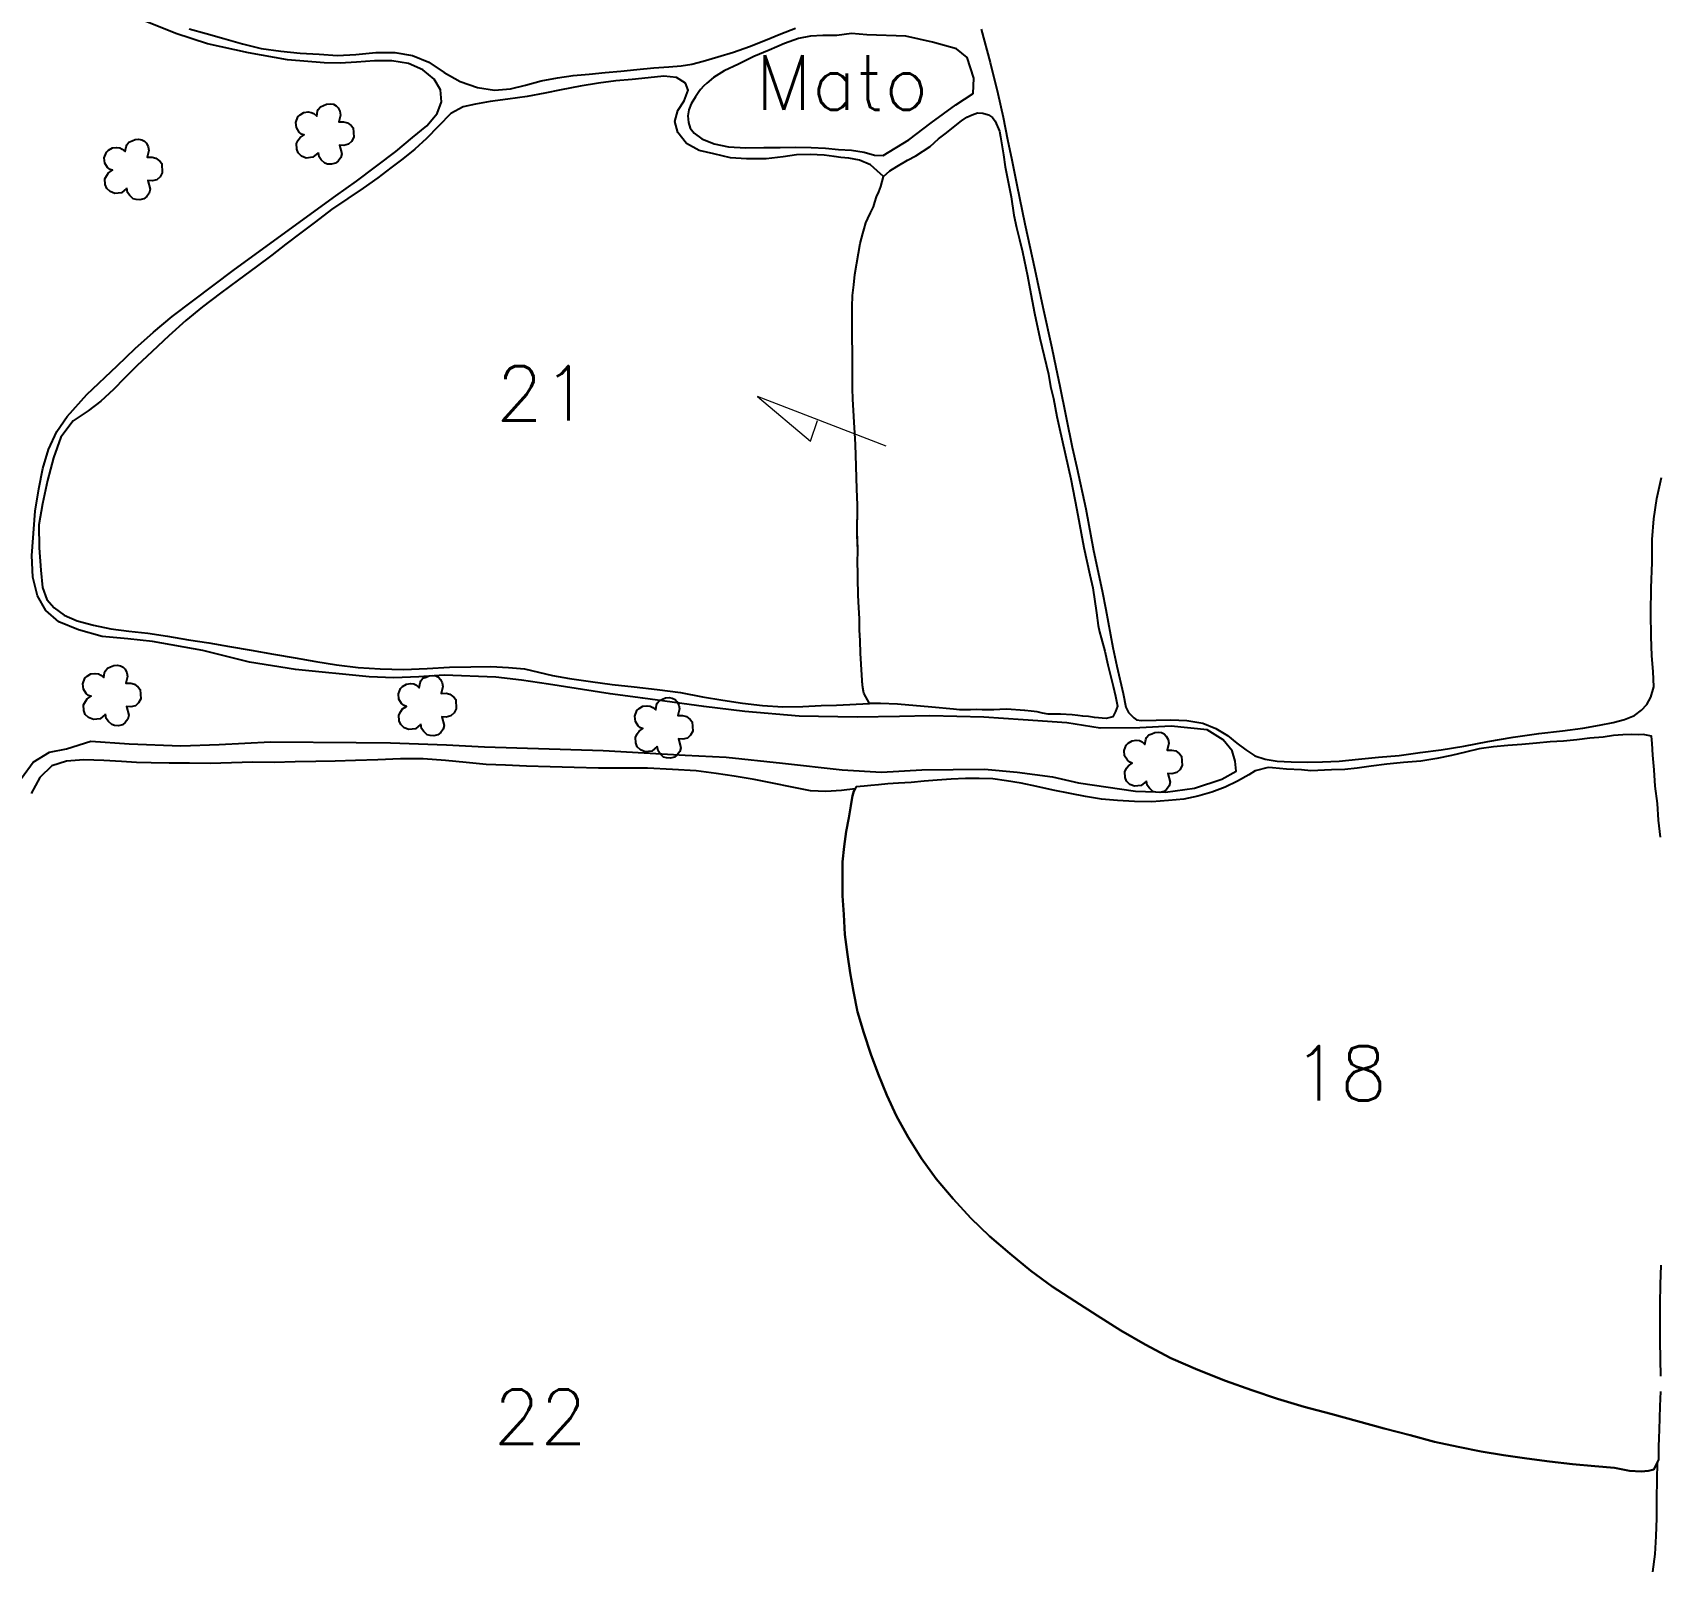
# Model space of a CAD drawing. Header units: inches. Extents: x 722598 to 724698, y 7810443 to 7813413.
# Drawn here: x 723001.5 to 723389.8, y 7811940.4 to 7812305.8 of the extents above; entities that cross this region are included whole.
import ezdxf
from ezdxf.enums import TextEntityAlignment as Align

# ---------------------------------------------------------------- set-up
doc = ezdxf.new("R2010")
doc.units = ezdxf.units.IN
doc.header["$MEASUREMENT"] = 0
doc.linetypes.add('CONTINUO', pattern=[0])
for name, color, linetype in [('0114000624', 1, 'Continuous'), ('0114000624018', 5, 'Continuous'), ('0114000624020', 5, 'Continuous'), ('0114000624021', 5, 'Continuous'), ('0114000624022', 5, 'Continuous'), ('0114000624023', 5, 'Continuous'), ('MATO', 3, 'Continuous'), ('TEXTO', 7, 'Continuous')]:
    doc.layers.add(name, color=color, linetype=linetype)
doc.layers.add('TEXTO_DIVERSOS', color=7, linetype='Continuous', lineweight=5)
doc.styles.add('Simplex', font='simplex.shx')

msp = doc.modelspace()

# ---------------------------------------------------------------- linework, layer by layer
at = {"layer": '0114000624'}
msp.add_lwpolyline([(722998.83, 7812127.92), (723001.64, 7812131.7), (723005.51, 7812134.12), (723009.59, 7812134.92), (723015.39, 7812136.72), (723024.51, 7812136.11), (723036.84, 7812135.64), (723046.01, 7812135.96), (723058.22, 7812136.6), (723078.69, 7812136.44), (723086.85, 7812136.36), (723100.21, 7812135.84), (723109.29, 7812135.37), (723137.58, 7812134.52), (723157.15, 7812133.44), (723166.9, 7812132.93), (723180.33, 7812131.5), (723194.62, 7812129.9), (723203.98, 7812129.32), (723213.58, 7812129.87), (723228.54, 7812130.04), (723236.37, 7812129.31), (723244.73, 7812128.23), (723250.94, 7812126.8), (723264.57, 7812124.79), (723271.69, 7812124.57), (723278.65, 7812125.53), (723285.15, 7812127.71), (723288.57, 7812129.6), (723288.31, 7812131.99), (723287.63, 7812134.46), (723285.49, 7812137.02), (723281.65, 7812139.41), (723273.11, 7812140.35), (723265.6, 7812139.92), (723256.14, 7812139.88), (723248.18, 7812141.12), (723237.78, 7812141.85), (723228.35, 7812142.49), (723215.5, 7812142.79), (723208.24, 7812142.61), (723198.2, 7812142.46), (723184.35, 7812142.7), (723171.38, 7812143.83), (723161.58, 7812145.04), (723147.08, 7812146.97), (723139.27, 7812148.06), (723124.55, 7812150.36), (723118.08, 7812151.26), (723111.96, 7812151.98), (723099.67, 7812152.45), (723093.6, 7812152.09), (723087.61, 7812151.83), (723081.78, 7812152.09), (723064.18, 7812153.81), (723053.2, 7812155.59), (723042.06, 7812158.36), (723030.06, 7812160.51), (723024.22, 7812161.17), (723018.06, 7812161.72), (723012.4, 7812163.3), (723007.74, 7812165.24), (723004.6, 7812167.94), (723002.67, 7812171.39), (723001.5, 7812175.84), (723001.3, 7812181.06), (723002.11, 7812191.6), (723002.95, 7812196.93), (723003.93, 7812201.78), (723005.3, 7812206.3), (723007.24, 7812210.61), (723009.72, 7812214.19), (723014.39, 7812219.42), (723021.65, 7812226.23), (723025.91, 7812230.38), (723030.31, 7812234.3), (723034.78, 7812238.03), (723049.63, 7812249.21), (723073.82, 7812266.85), (723078.75, 7812270.32), (723088.1, 7812277.38), (723092.06, 7812280.71), (723095.52, 7812283.51), (723097.99, 7812286.47), (723098.99, 7812289.26), (723098.8, 7812292.1), (723097.28, 7812294.61), (723094.6, 7812296.84), (723091.12, 7812298.36), (723087.14, 7812298.98), (723083.05, 7812298.99), (723078.78, 7812298.72), (723074.88, 7812298.43), (723071.03, 7812298.52), (723062.28, 7812299.29), (723052.94, 7812300.91), (723043.23, 7812303.07), (723035.64, 7812305.55), (723026.73, 7812309.1)], dxfattribs=at)
at = {"layer": '0114000624018', "color": 5}
for points in [[(723389.81, 7812113.85), (723389.31, 7812117.86), (723389.05, 7812121.91), (723388.53, 7812126.02), (723388.3, 7812129.9), (723388, 7812133.41), (723387.81, 7812136.22), (723387.64, 7812137.93), (723385.63, 7812138.33), (723384.55, 7812138.27), (723382.78, 7812138.33), (723380.85, 7812138.22), (723378.56, 7812138.11), (723376.1, 7812137.72), (723372.97, 7812137.43), (723369.88, 7812137.08), (723366.67, 7812136.78), (723363.52, 7812136.55), (723360.19, 7812136.26), (723356.75, 7812135.96), (723353.35, 7812135.68), (723349.94, 7812135.37), (723346.53, 7812134.9), (723343.27, 7812134.1), (723339.97, 7812133.31), (723336.47, 7812132.62), (723332.63, 7812132), (723328.5, 7812131.62), (723324.49, 7812131.28), (723320.8, 7812130.74), (723317.46, 7812130.3), (723314.47, 7812129.96), (723311.34, 7812129.9), (723306.43, 7812129.68), (723304.19, 7812129.9), (723300.59, 7812130.07), (723297.28, 7812130.35), (723296.21, 7812130.46), (723293.1, 7812129.64), (723291.59, 7812128.68), (723288.87, 7812127.17), (723285.97, 7812125.75), (723282.79, 7812124.56), (723279.44, 7812123.63), (723276.07, 7812122.93), (723272.46, 7812122.55), (723268.47, 7812122.31), (723264.34, 7812122.34), (723260.28, 7812122.56), (723256.45, 7812122.92), (723252.67, 7812123.54), (723248.98, 7812124.23), (723244.91, 7812125.08), (723241, 7812125.93), (723237.32, 7812126.74), (723233.81, 7812127.3), (723230.5, 7812127.73), (723227.28, 7812127.86), (723223.98, 7812127.81), (723220.56, 7812127.71), (723217.28, 7812127.46), (723214.14, 7812127.23), (723211.04, 7812126.92), (723208.04, 7812126.74), (723205.5, 7812126.55), (723203.28, 7812126.32), (723201.42, 7812126.15), (723199.81, 7812126.02), (723197.92, 7812125.82), (723197.39, 7812124.81), (723197.06, 7812123.73), (723196.96, 7812123.34), (723196.64, 7812121.3), (723196.21, 7812118.49), (723195.58, 7812115.19), (723195.06, 7812111.62), (723194.7, 7812107.95), (723194.65, 7812103.95), (723194.68, 7812099.83), (723194.99, 7812095.36), (723195.23, 7812090.66), (723195.9, 7812085.84), (723196.52, 7812081.46), (723197.32, 7812077.02), (723198.29, 7812072.18), (723199.75, 7812067.14), (723201.46, 7812062.1), (723203.18, 7812057.37), (723205.25, 7812052.33), (723207.55, 7812047.33), (723210.34, 7812042.25), (723213.5, 7812037.23), (723217.01, 7812032.38), (723221.11, 7812027.56), (723225.32, 7812023), (723229.74, 7812018.7), (723234.6, 7812014.57), (723239.63, 7812010.41), (723244.71, 7812006.63), (723250.07, 7812003.16), (723255.46, 7811999.73), (723261.04, 7811996.2), (723266.9, 7811992.84), (723272.97, 7811989.61), (723279.46, 7811986.77), (723286, 7811984.14), (723292.3, 7811981.93), (723298.47, 7811979.86), (723304.77, 7811978), (723311.15, 7811976.26), (723317.5, 7811974.55), (723323.88, 7811972.82), (723330.12, 7811971.18), (723335.9, 7811969.65), (723341.53, 7811968.45), (723347.01, 7811967.34), (723352.32, 7811966.4), (723357.88, 7811965.66), (723363.34, 7811964.9), (723368.79, 7811964.31), (723374.16, 7811963.84), (723378.82, 7811963.43), (723382.43, 7811962.71), (723385.19, 7811962.51), (723386.9, 7811962.74), (723388.22, 7811963), (723389.37, 7811965.32), (723389.37, 7811965.31), (723389.37, 7811965.32), (723389.37, 7811966.92), (723389.44, 7811968.49), (723389.45, 7811970.51), (723389.55, 7811972.59), (723389.64, 7811975.29), (723389.75, 7811978.13), (723389.85, 7811981.59)], [(723389.89, 7811985.25), (723389.77, 7811989.37), (723389.75, 7811993.72), (723389.72, 7811997.93), (723389.7, 7812002.54), (723389.78, 7812007.12), (723389.93, 7812011.76)]]:
    msp.add_lwpolyline(points, dxfattribs=at)
at = {"layer": '0114000624020'}
msp.add_lwpolyline([(723038.79, 7812306.66), (723042.85, 7812305.53), (723047.11, 7812304.34), (723051.51, 7812303.05), (723056.02, 7812301.96), (723060.72, 7812301.29), (723065.27, 7812300.86), (723069.81, 7812300.57), (723074.18, 7812300.32), (723078.61, 7812300.55), (723083.35, 7812300.98), (723087.88, 7812301.04), (723092.07, 7812300.27), (723096.01, 7812298.69), (723099.63, 7812296.21), (723103.46, 7812294.05), (723107.64, 7812292.63), (723111.64, 7812292.04), (723115.44, 7812292.36), (723119.04, 7812293.25), (723122.83, 7812294.26), (723126.66, 7812294.95), (723130.42, 7812295.51), (723134.22, 7812295.86), (723138.06, 7812296.22), (723141.77, 7812296.58), (723145.65, 7812296.98), (723149.69, 7812297.32), (723153.24, 7812297.55), (723156.16, 7812297.81), (723158.73, 7812298.23), (723161.47, 7812298.93), (723164.96, 7812299.99), (723168.65, 7812301.12), (723172.5, 7812302.44), (723176.28, 7812303.93), (723179.94, 7812305.42), (723183.44, 7812306.78)], dxfattribs=at)
at = {"layer": '0114000624021'}
for points in [[(723204.44, 7812271.39), (723202.97, 7812272.8), (723201.33, 7812274.2), (723198.71, 7812275.35), (723196.21, 7812275.81), (723194.26, 7812275.99), (723192.71, 7812276.17), (723190.3, 7812276.55), (723186.96, 7812276.69), (723183.71, 7812276.57), (723180.55, 7812276.12), (723176.44, 7812275.61), (723171.78, 7812275.61), (723167.99, 7812275.84), (723163.95, 7812276.84), (723160.45, 7812277.66), (723157.46, 7812279.33), (723155.38, 7812281.89), (723154.66, 7812284.56), (723155.38, 7812287.2), (723156.94, 7812289.44), (723157.88, 7812292.05), (723157.25, 7812293.65), (723155.05, 7812295.04), (723152.03, 7812295.36), (723148.33, 7812294.97), (723144.46, 7812294.6), (723140.64, 7812294.27), (723136.45, 7812293.72), (723132.09, 7812292.94), (723127.53, 7812292.08), (723123.64, 7812291.28), (723119.43, 7812290.51), (723114.87, 7812289.91), (723110.66, 7812289.29), (723107.09, 7812288.71), (723104.21, 7812288.06), (723101.21, 7812286.42), (723098.3, 7812283.47), (723095.47, 7812280.49), (723092.67, 7812277.95), (723089.76, 7812275.67), (723086.92, 7812273.47), (723083.83, 7812271.14), (723080.34, 7812268.61), (723076.68, 7812266.19), (723072.81, 7812263.53), (723068.93, 7812260.62), (723065.43, 7812257.99), (723061.88, 7812255.3), (723058.57, 7812252.64), (723054.79, 7812249.84), (723050.57, 7812246.74), (723046.3, 7812243.59), (723042.04, 7812240.35), (723037.99, 7812237.07), (723033.99, 7812233.41), (723029.99, 7812229.7), (723026.34, 7812226.3), (723023.36, 7812223.34), (723020.8, 7812220.59), (723017.78, 7812217.87), (723014.71, 7812215.57), (723011.19, 7812213.11), (723008.23, 7812209.25), (723006.49, 7812204.33), (723005.04, 7812198.94), (723003.8, 7812193.34), (723002.93, 7812188.33), (723003.07, 7812182.88), (723003.46, 7812177.52), (723003.8, 7812173.42), (723004.85, 7812170.52), (723006.64, 7812168.55), (723008.99, 7812166.82), (723012.14, 7812165.47), (723015.97, 7812164.4), (723020.11, 7812163.54), (723024.42, 7812162.94), (723028.95, 7812162.48), (723033.66, 7812161.77), (723038.64, 7812160.95), (723043.52, 7812160.2), (723048.46, 7812159.3), (723053.59, 7812158.43), (723058.94, 7812157.52), (723064.08, 7812156.59), (723069.01, 7812155.76), (723073.96, 7812154.95), (723079.13, 7812154.32), (723084.4, 7812153.98), (723089.93, 7812153.86), (723095.59, 7812154.07), (723100.94, 7812154.38), (723106.01, 7812154.5), (723110.78, 7812154.59), (723115.02, 7812154.33), (723118.79, 7812153.97), (723122.17, 7812153.19), (723125.51, 7812152.4), (723129.58, 7812151.69), (723134.52, 7812150.99), (723139.76, 7812150.29), (723145, 7812149.67), (723150.43, 7812149.07), (723156, 7812148.33), (723161.24, 7812147.31), (723166.11, 7812146.51), (723170.85, 7812145.84), (723175.55, 7812145.22), (723180.4, 7812144.94), (723185.19, 7812144.99), (723189.58, 7812145.26), (723193.28, 7812145.31), (723201.1, 7812145.69), (723199.73, 7812148.16), (723199.48, 7812150.05), (723199.3, 7812152.49), (723199, 7812157.75), (723198.89, 7812160.69), (723198.7, 7812163.27), (723198.75, 7812165.89), (723198.51, 7812169.98), (723198.39, 7812171.61), (723198.34, 7812175.56), (723198.33, 7812176.86), (723198.28, 7812179.35), (723198.32, 7812182.24), (723198.18, 7812185.89), (723198.23, 7812193.03), (723198.13, 7812196.93), (723198.02, 7812199.56), (723197.9, 7812202.3), (723197.75, 7812207.5), (723197.64, 7812210.22), (723197.43, 7812212.82), (723197.28, 7812215.59), (723197.13, 7812218.33), (723197.07, 7812220.85), (723197.08, 7812223.49), (723197.08, 7812229.93), (723196.97, 7812232.51), (723196.95, 7812235.17), (723196.96, 7812237.57), (723196.96, 7812240.36), (723197.08, 7812243.07), (723197.38, 7812245.62), (723197.61, 7812248.05), (723198.48, 7812253.11), (723198.86, 7812255.41), (723199.17, 7812256.63), (723199.5, 7812257.82), (723199.81, 7812258.98), (723200.26, 7812260.36), (723200.68, 7812261.4), (723201.34, 7812262.79), (723202.03, 7812264.21), (723202.41, 7812265.34), (723202.8, 7812266.59), (723203.33, 7812267.79), (723203.85, 7812269.03), (723204.17, 7812270.24)], [(723199.73, 7812148.16), (723199.62, 7812148.98), (723199.47, 7812150.13), (723199.3, 7812152.49), (723199, 7812157.75), (723199, 7812157.75), (723199, 7812157.75), (723198.89, 7812160.69), (723198.7, 7812163.27), (723198.75, 7812165.89), (723198.51, 7812169.98), (723198.39, 7812171.61), (723198.39, 7812171.61), (723198.34, 7812175.56), (723198.34, 7812175.56), (723198.33, 7812176.86), (723198.28, 7812179.35), (723198.32, 7812182.24), (723198.22, 7812184.99), (723198.19, 7812186.35), (723198.23, 7812193.03), (723198.23, 7812193.03), (723198.23, 7812193.03), (723198.23, 7812193.03), (723198.23, 7812193.03), (723198.23, 7812193.03), (723198.13, 7812196.93), (723198.13, 7812196.93), (723198.02, 7812199.56), (723198.02, 7812199.56), (723197.9, 7812202.3), (723197.9, 7812202.3), (723197.9, 7812202.3), (723197.75, 7812207.5), (723197.64, 7812210.22), (723197.43, 7812212.82), (723197.28, 7812215.59), (723197.13, 7812218.33), (723197.07, 7812220.85), (723197.08, 7812223.49), (723197.08, 7812229.93), (723197.08, 7812229.93), (723196.97, 7812232.51), (723196.95, 7812235.17), (723196.96, 7812237.57), (723196.96, 7812240.36), (723197.08, 7812243.07), (723197.38, 7812245.62), (723197.61, 7812248.05), (723198.48, 7812253.11), (723198.48, 7812253.11), (723198.86, 7812255.41), (723199.17, 7812256.63), (723199.5, 7812257.82), (723199.81, 7812258.98), (723200.26, 7812260.36), (723200.68, 7812261.4), (723201.34, 7812262.79), (723202.03, 7812264.21), (723202.41, 7812265.34), (723202.8, 7812266.59), (723203.33, 7812267.79), (723203.85, 7812269.03), (723204.17, 7812270.24), (723204.44, 7812271.39), (723205.95, 7812272.81), (723207.6, 7812273.8), (723210.15, 7812275.32), (723210.15, 7812275.32), (723210.15, 7812275.32), (723212.18, 7812276.38), (723215.61, 7812278.55), (723217.55, 7812280.39), (723219.46, 7812281.88), (723221.19, 7812283.22), (723223.06, 7812284.74), (723224.33, 7812285.54), (723225.59, 7812286.17), (723226.88, 7812286.64), (723228.15, 7812286.55), (723229.51, 7812286.15), (723230.44, 7812285.53), (723231.07, 7812284.66), (723232.1, 7812282.21), (723232.4, 7812280.86), (723233.04, 7812276.63), (723233.46, 7812273.7), (723233.46, 7812273.7), (723234.89, 7812266.58), (723235.54, 7812262.2), (723236.16, 7812259.28), (723236.87, 7812256.43), (723237.61, 7812253.48), (723237.61, 7812253.48), (723237.61, 7812253.48), (723238.78, 7812247.7), (723239.38, 7812244.7), (723239.38, 7812244.7), (723239.38, 7812244.7), (723240.46, 7812238.84), (723240.46, 7812238.84), (723241.74, 7812232.86), (723241.74, 7812232.86), (723243.8, 7812224.26), (723243.8, 7812224.26), (723244.31, 7812221.37), (723245, 7812218.48), (723245.81, 7812214.22), (723246.47, 7812211.28), (723246.47, 7812211.28), (723246.47, 7812211.28), (723249.11, 7812199.33), (723250.57, 7812191.91), (723252.28, 7812182.96), (723252.28, 7812182.96), (723253.69, 7812176.39), (723254.38, 7812173.33), (723254.38, 7812173.33), (723255.3, 7812167.32), (723255.68, 7812164.31), (723255.95, 7812162.83), (723256.41, 7812161.36), (723257.23, 7812158.21), (723257.95, 7812154.97), (723259.23, 7812149.89), (723259.82, 7812147.45), (723260.3, 7812145.08), (723259.82, 7812143.79), (723259.12, 7812142.51), (723257.57, 7812142.16), (723254.79, 7812142.4), (723253.37, 7812142.62), (723252, 7812142.73), (723250.82, 7812142.88), (723249.43, 7812143.04), (723246.68, 7812143.19), (723245.23, 7812143.16), (723243.71, 7812143.2), (723242.38, 7812143.41), (723241.12, 7812143.71), (723239.65, 7812143.91), (723238.14, 7812144.07), (723238.14, 7812144.07), (723233.79, 7812144.38), (723232.17, 7812144.31), (723230.76, 7812144.2), (723229.47, 7812144.18), (723228.01, 7812144.19), (723226.56, 7812144.27), (723225.21, 7812144.24), (723223.92, 7812144.23), (723222.56, 7812144.2), (723221.18, 7812144.35), (723216.01, 7812144.86), (723207.82, 7812145.58), (723203.72, 7812145.74), (723201.1, 7812145.69)]]:
    msp.add_lwpolyline(points, close=True, dxfattribs=at)
at = {"layer": '0114000624022', "color": 5}
msp.add_lwpolyline([(723388, 7811938.59), (723388.56, 7811942.83), (723388.73, 7811947.13), (723388.91, 7811951.4), (723388.89, 7811956.15), (723389, 7811960.46), (723389.09, 7811964.75), (723388.22, 7811963), (723386.9, 7811962.74), (723385.19, 7811962.51), (723382.43, 7811962.71), (723378.82, 7811963.43), (723374.16, 7811963.84), (723368.79, 7811964.31), (723363.34, 7811964.9), (723357.88, 7811965.66), (723352.32, 7811966.4), (723347.01, 7811967.34), (723341.53, 7811968.45), (723335.9, 7811969.65), (723330.12, 7811971.18), (723323.88, 7811972.82), (723317.5, 7811974.55), (723311.15, 7811976.26), (723304.77, 7811978), (723298.47, 7811979.86), (723292.3, 7811981.93), (723286, 7811984.14), (723279.46, 7811986.77), (723272.97, 7811989.61), (723266.9, 7811992.84), (723261.04, 7811996.2), (723255.46, 7811999.73), (723250.07, 7812003.16), (723244.71, 7812006.63), (723239.63, 7812010.41), (723234.6, 7812014.57), (723229.74, 7812018.7), (723225.32, 7812023), (723221.11, 7812027.56), (723217.01, 7812032.38), (723213.5, 7812037.23), (723210.34, 7812042.25), (723207.55, 7812047.33), (723205.25, 7812052.33), (723203.18, 7812057.37), (723201.46, 7812062.1), (723199.75, 7812067.14), (723198.29, 7812072.18), (723197.32, 7812077.02), (723196.52, 7812081.46), (723195.9, 7812085.84), (723195.23, 7812090.66), (723194.99, 7812095.36), (723194.68, 7812099.83), (723194.65, 7812103.95), (723194.7, 7812107.95), (723195.06, 7812111.62), (723195.58, 7812115.19), (723196.21, 7812118.49), (723196.64, 7812121.3), (723196.96, 7812123.34), (723197.06, 7812123.73), (723197.39, 7812124.81), (723197.68, 7812125.36), (723194.44, 7812124.98), (723190.71, 7812124.76), (723187, 7812124.89), (723173.62, 7812127.63), (723168.83, 7812128.43), (723164.52, 7812129.02), (723159.76, 7812129.64), (723154.1, 7812130), (723148.19, 7812130.3), (723142.33, 7812130.29), (723136.48, 7812130.29), (723130.68, 7812130.46), (723124.94, 7812130.64), (723119.33, 7812130.78), (723114.28, 7812131.01), (723109.64, 7812131.17), (723104.91, 7812131.62), (723099.97, 7812132.12), (723094.68, 7812132.49), (723089.27, 7812132.55), (723083.83, 7812132.31), (723078.5, 7812132.1), (723073.62, 7812131.97), (723069.05, 7812131.89), (723064.14, 7812131.81), (723059.08, 7812131.66), (723054, 7812131.71), (723048.92, 7812131.55), (723043.85, 7812131.45), (723038.9, 7812131.47), (723034.07, 7812131.52), (723029.78, 7812131.59), (723026.26, 7812131.64), (723022.66, 7812131.9), (723018.44, 7812132.13), (723013.71, 7812132.32), (723009.59, 7812131.98), (723006.09, 7812130.85), (723003.24, 7812128.05), (723001.15, 7812124.28)], dxfattribs=at)
at = {"layer": '0114000624023'}
msp.add_lwpolyline([(723227.77, 7812306.57), (723229.89, 7812298.59), (723231.72, 7812291.24), (723233, 7812285.57), (723234.02, 7812280.23), (723235.06, 7812275.39), (723236.23, 7812269.41), (723238.13, 7812260.15), (723240.54, 7812249.27), (723242.5, 7812240.29), (723244.62, 7812230.59), (723245.57, 7812225.96), (723246.55, 7812221.39), (723249.42, 7812206.9), (723250.57, 7812202.04), (723252.74, 7812192.13), (723254.55, 7812182.18), (723256.63, 7812172.59), (723257.52, 7812168.15), (723259.19, 7812159.06), (723260.12, 7812154.6), (723261.59, 7812148.08), (723262.26, 7812144.88), (723262.89, 7812143.58), (723264.13, 7812142.31), (723264.81, 7812141.85), (723265.98, 7812141.65), (723269.53, 7812141.75), (723272.97, 7812141.81), (723276.8, 7812141.66), (723280.59, 7812141.03), (723283.76, 7812139.78), (723286.5, 7812138.11), (723288.72, 7812136.28), (723290.85, 7812134.66), (723293.07, 7812133.27), (723295.51, 7812132.41), (723298.35, 7812131.94), (723301.69, 7812131.81), (723305.53, 7812131.77), (723309.16, 7812131.84), (723313.14, 7812131.99), (723317.77, 7812132.43), (723322.53, 7812132.94), (723327.44, 7812133.36), (723332.46, 7812134.02), (723337.47, 7812134.65), (723342.88, 7812135.54), (723348.59, 7812136.64), (723354.67, 7812137.66), (723360.78, 7812138.58), (723366.39, 7812139.17), (723371.25, 7812139.85), (723375.28, 7812140.53), (723378.53, 7812141.18), (723381.2, 7812141.87), (723383.56, 7812142.84), (723385.26, 7812144.1), (723386.51, 7812145.49), (723387.47, 7812147.23), (723388.18, 7812149.69), (723388.09, 7812153.34), (723387.73, 7812157.13), (723387.55, 7812161.69), (723387.51, 7812167.29), (723387.57, 7812173.35), (723387.78, 7812179.33), (723387.85, 7812184.82), (723388.19, 7812189.76), (723388.92, 7812194.64), (723390.01, 7812199.6)], dxfattribs=at)
at = {"layer": 'MATO'}
msp.add_lwpolyline([(723200.5, 7812305.24), (723196.78, 7812305.53), (723193.32, 7812305.06), (723189.95, 7812305.07), (723187.02, 7812304.89), (723184.17, 7812304.31), (723180.8, 7812303.12), (723177.15, 7812301.57), (723173.56, 7812300.08), (723169.84, 7812298.23), (723166.48, 7812296.6), (723163.92, 7812295), (723162.35, 7812293.71), (723161.61, 7812293.03), (723160.82, 7812292.15), (723160.41, 7812291.59), (723159.57, 7812290.39), (723158.57, 7812288.75), (723158, 7812287.35), (723157.77, 7812285.92), (723157.96, 7812284.3), (723158.33, 7812282.99), (723159.32, 7812281.77), (723161.14, 7812280.44), (723164.07, 7812279.24), (723167.49, 7812278.47), (723171.62, 7812278.27), (723175.87, 7812278.32), (723179.77, 7812278.36), (723183.42, 7812278.4), (723187.22, 7812278.35), (723190.63, 7812278.22), (723193.73, 7812277.89), (723196.81, 7812277.71), (723199.81, 7812277.23), (723202.34, 7812276.5), (723204.34, 7812276.42), (723210.53, 7812280.18), (723215.8, 7812284.2), (723221.74, 7812288.54), (723225.86, 7812291.21), (723226.01, 7812294.9), (723224.43, 7812299.8), (723221.83, 7812301.91), (723216.17, 7812303.49), (723209.75, 7812304.91)], close=True, dxfattribs=at)
at = {"layer": 'MATO', "linetype": 'CONTINUO'}
for points in [[(723069.6, 7812277.05, 0), (723068.36, 7812276.01, 0), (723066.77, 7812275.83, 0), (723065.65, 7812276.26, 0), (723064.84, 7812277.05, 0), (723064.51, 7812277.95, 0), (723064.42, 7812279.28, 0), (723064.86, 7812280.12, 0), (723065.31, 7812280.74, 0), (723066.22, 7812281.36, 0), (723065.64, 7812281.55, 0), (723065.07, 7812282.02, 0), (723064.4, 7812283.08, 0), (723064.28, 7812284.34, 0), (723064.76, 7812285.66, 0), (723065.27, 7812286.13, 0), (723066.2, 7812286.7, 0), (723067.18, 7812286.83, 0), (723067.96, 7812286.72, 0), (723068.58, 7812286.43, 0), (723069.25, 7812285.83, 0), (723069.46, 7812286.98, 0), (723069.63, 7812287.44, 0), (723070.13, 7812288.08, 0), (723070.89, 7812288.36, 0), (723071.62, 7812288.68, 0), (723072.45, 7812288.76, 0), (723073.23, 7812288.65, 0), (723073.86, 7812288.31, 0), (723074.33, 7812287.8, 0), (723074.75, 7812286.99, 0), (723074.91, 7812286.08, 0), (723074.53, 7812284.47, 0), (723075.66, 7812284.48, 0), (723076.6, 7812284.26, 0), (723077.48, 7812283.56, 0), (723077.97, 7812283, 0), (723078.1, 7812280.78, 0), (723077.56, 7812279.78, 0), (723076.83, 7812279.12, 0), (723075.69, 7812278.81, 0), (723074.69, 7812278.9, 0), (723075.23, 7812276.82, 0), (723074.98, 7812275.94, 0), (723074.38, 7812275.09, 0), (723073.72, 7812274.57, 0), (723072.78, 7812274.34, 0), (723071.85, 7812274.39, 0), (723071.15, 7812274.59, 0), (723070.35, 7812275.38, 0), (723069.81, 7812276.09, 0), (723069.64, 7812277.16, 0)], [(723023.91, 7812268.6, 0), (723022.66, 7812267.55, 0), (723021.08, 7812267.37, 0), (723019.95, 7812267.81, 0), (723019.15, 7812268.59, 0), (723018.82, 7812269.5, 0), (723018.73, 7812270.83, 0), (723019.16, 7812271.67, 0), (723019.62, 7812272.29, 0), (723020.53, 7812272.91, 0), (723019.95, 7812273.09, 0), (723019.38, 7812273.56, 0), (723018.71, 7812274.62, 0), (723018.58, 7812275.89, 0), (723019.07, 7812277.2, 0), (723019.58, 7812277.67, 0), (723020.51, 7812278.24, 0), (723021.49, 7812278.37, 0), (723022.27, 7812278.26, 0), (723022.88, 7812277.97, 0), (723023.56, 7812277.37, 0), (723023.76, 7812278.52, 0), (723023.94, 7812278.98, 0), (723024.44, 7812279.62, 0), (723025.19, 7812279.9, 0), (723025.93, 7812280.23, 0), (723026.75, 7812280.3, 0), (723027.53, 7812280.19, 0), (723028.17, 7812279.86, 0), (723028.64, 7812279.35, 0), (723029.05, 7812278.53, 0), (723029.21, 7812277.62, 0), (723028.84, 7812276.01, 0), (723029.97, 7812276.03, 0), (723030.91, 7812275.8, 0), (723031.79, 7812275.1, 0), (723032.28, 7812274.54, 0), (723032.41, 7812272.32, 0), (723031.87, 7812271.32, 0), (723031.14, 7812270.66, 0), (723030, 7812270.36, 0), (723029, 7812270.44, 0), (723029.54, 7812268.37, 0), (723029.29, 7812267.48, 0), (723028.69, 7812266.64, 0), (723028.03, 7812266.11, 0), (723027.09, 7812265.88, 0), (723026.16, 7812265.94, 0), (723025.46, 7812266.13, 0), (723024.66, 7812266.92, 0), (723024.12, 7812267.63, 0), (723023.95, 7812268.71, 0)], [(723018.8, 7812143.14, 0), (723017.56, 7812142.09, 0), (723015.97, 7812141.91, 0), (723014.85, 7812142.35, 0), (723014.05, 7812143.14, 0), (723013.72, 7812144.04, 0), (723013.63, 7812145.37, 0), (723014.06, 7812146.21, 0), (723014.51, 7812146.83, 0), (723015.42, 7812147.45, 0), (723014.84, 7812147.63, 0), (723014.27, 7812148.11, 0), (723013.6, 7812149.17, 0), (723013.48, 7812150.43, 0), (723013.96, 7812151.74, 0), (723014.47, 7812152.21, 0), (723015.4, 7812152.78, 0), (723016.38, 7812152.91, 0), (723017.16, 7812152.8, 0), (723017.78, 7812152.52, 0), (723018.45, 7812151.91, 0), (723018.66, 7812153.07, 0), (723018.83, 7812153.53, 0), (723019.33, 7812154.17, 0), (723020.09, 7812154.44, 0), (723020.82, 7812154.77, 0), (723021.65, 7812154.84, 0), (723022.43, 7812154.73, 0), (723023.06, 7812154.4, 0), (723023.53, 7812153.89, 0), (723023.95, 7812153.07, 0), (723024.11, 7812152.17, 0), (723023.73, 7812150.55, 0), (723024.87, 7812150.57, 0), (723025.8, 7812150.34, 0), (723026.68, 7812149.65, 0), (723027.17, 7812149.09, 0), (723027.31, 7812146.86, 0), (723026.76, 7812145.87, 0), (723026.04, 7812145.2, 0), (723024.9, 7812144.9, 0), (723023.9, 7812144.99, 0), (723024.43, 7812142.91, 0), (723024.19, 7812142.02, 0), (723023.58, 7812141.18, 0), (723022.92, 7812140.65, 0), (723021.98, 7812140.42, 0), (723021.05, 7812140.48, 0), (723020.35, 7812140.68, 0), (723019.55, 7812141.46, 0), (723019.01, 7812142.17, 0), (723018.84, 7812143.25, 0)], [(723094.04, 7812140.73, 0), (723092.8, 7812139.69, 0), (723091.21, 7812139.5, 0), (723090.09, 7812139.94, 0), (723089.28, 7812140.73, 0), (723088.95, 7812141.63, 0), (723088.86, 7812142.96, 0), (723089.3, 7812143.8, 0), (723089.75, 7812144.42, 0), (723090.66, 7812145.04, 0), (723090.08, 7812145.22, 0), (723089.51, 7812145.7, 0), (723088.84, 7812146.76, 0), (723088.72, 7812148.02, 0), (723089.2, 7812149.33, 0), (723089.71, 7812149.81, 0), (723090.64, 7812150.37, 0), (723091.62, 7812150.5, 0), (723092.4, 7812150.39, 0), (723093.02, 7812150.11, 0), (723093.69, 7812149.5, 0), (723093.9, 7812150.66, 0), (723094.07, 7812151.12, 0), (723094.57, 7812151.76, 0), (723095.33, 7812152.03, 0), (723096.06, 7812152.36, 0), (723096.89, 7812152.44, 0), (723097.67, 7812152.32, 0), (723098.3, 7812151.99, 0), (723098.77, 7812151.48, 0), (723099.19, 7812150.66, 0), (723099.35, 7812149.76, 0), (723098.97, 7812148.14, 0), (723100.1, 7812148.16, 0), (723101.04, 7812147.94, 0), (723101.92, 7812147.24, 0), (723102.41, 7812146.68, 0), (723102.54, 7812144.45, 0), (723102, 7812143.46, 0), (723101.27, 7812142.79, 0), (723100.13, 7812142.49, 0), (723099.13, 7812142.58, 0), (723099.67, 7812140.5, 0), (723099.42, 7812139.62, 0), (723098.82, 7812138.77, 0), (723098.16, 7812138.24, 0), (723097.22, 7812138.01, 0), (723096.29, 7812138.07, 0), (723095.59, 7812138.27, 0), (723094.79, 7812139.05, 0), (723094.25, 7812139.76, 0), (723094.08, 7812140.84, 0)], [(723150.46, 7812135.43, 0), (723149.21, 7812134.38, 0), (723147.63, 7812134.2, 0), (723146.5, 7812134.64, 0), (723145.7, 7812135.42, 0), (723145.37, 7812136.32, 0), (723145.28, 7812137.65, 0), (723145.71, 7812138.49, 0), (723146.17, 7812139.12, 0), (723147.08, 7812139.73, 0), (723146.5, 7812139.92, 0), (723145.93, 7812140.39, 0), (723145.26, 7812141.45, 0), (723145.13, 7812142.71, 0), (723145.62, 7812144.03, 0), (723146.13, 7812144.5, 0), (723147.06, 7812145.07, 0), (723148.04, 7812145.2, 0), (723148.82, 7812145.09, 0), (723149.43, 7812144.8, 0), (723150.11, 7812144.2, 0), (723150.31, 7812145.35, 0), (723150.49, 7812145.81, 0), (723150.99, 7812146.45, 0), (723151.74, 7812146.73, 0), (723152.48, 7812147.05, 0), (723153.3, 7812147.13, 0), (723154.08, 7812147.02, 0), (723154.72, 7812146.68, 0), (723155.19, 7812146.17, 0), (723155.6, 7812145.36, 0), (723155.76, 7812144.45, 0), (723155.39, 7812142.84, 0), (723156.52, 7812142.85, 0), (723157.46, 7812142.63, 0), (723158.34, 7812141.93, 0), (723158.83, 7812141.37, 0), (723158.96, 7812139.15, 0), (723158.42, 7812138.15, 0), (723157.69, 7812137.49, 0), (723156.55, 7812137.18, 0), (723155.55, 7812137.27, 0), (723156.09, 7812135.19, 0), (723155.84, 7812134.31, 0), (723155.24, 7812133.46, 0), (723154.58, 7812132.94, 0), (723153.64, 7812132.71, 0), (723152.71, 7812132.76, 0), (723152.01, 7812132.96, 0), (723151.21, 7812133.75, 0), (723150.67, 7812134.46, 0), (723150.5, 7812135.53, 0)], [(723267.18, 7812127.21, 0), (723265.93, 7812126.16, 0), (723264.35, 7812125.98, 0), (723263.22, 7812126.41, 0), (723262.42, 7812127.2, 0), (723262.09, 7812128.1, 0), (723262, 7812129.43, 0), (723262.43, 7812130.27, 0), (723262.88, 7812130.89, 0), (723263.8, 7812131.51, 0), (723263.22, 7812131.7, 0), (723262.64, 7812132.17, 0), (723261.97, 7812133.23, 0), (723261.85, 7812134.49, 0), (723262.34, 7812135.81, 0), (723262.85, 7812136.28, 0), (723263.78, 7812136.85, 0), (723264.75, 7812136.98, 0), (723265.53, 7812136.87, 0), (723266.15, 7812136.58, 0), (723266.83, 7812135.98, 0), (723267.03, 7812137.13, 0), (723267.2, 7812137.59, 0), (723267.71, 7812138.23, 0), (723268.46, 7812138.51, 0), (723269.19, 7812138.83, 0), (723270.02, 7812138.91, 0), (723270.8, 7812138.8, 0), (723271.43, 7812138.46, 0), (723271.91, 7812137.95, 0), (723272.32, 7812137.14, 0), (723272.48, 7812136.23, 0), (723272.1, 7812134.62, 0), (723273.24, 7812134.63, 0), (723274.17, 7812134.41, 0), (723275.06, 7812133.71, 0), (723275.54, 7812133.15, 0), (723275.68, 7812130.93, 0), (723275.13, 7812129.93, 0), (723274.41, 7812129.27, 0), (723273.27, 7812128.96, 0), (723272.27, 7812129.05, 0), (723272.8, 7812126.97, 0), (723272.56, 7812126.09, 0), (723271.96, 7812125.24, 0), (723271.3, 7812124.72, 0), (723270.36, 7812124.49, 0), (723269.42, 7812124.54, 0), (723268.73, 7812124.74, 0), (723267.93, 7812125.53, 0), (723267.38, 7812126.24, 0), (723267.21, 7812127.31, 0)]]:
    msp.add_polyline3d(points, dxfattribs=at)
at = {"layer": 'TEXTO_DIVERSOS', "linetype": 'ByBlock'}
msp.add_lwpolyline([(723205.05, 7812207.1), (723174.41, 7812218.93), (723187.07, 7812208.32), (723188.71, 7812213.22)], dxfattribs=at)

# ---------------------------------------------------------------- texts
at = {"layer": 'TEXTO', "linetype": 'Continuous', "style": 'Simplex'}
for s, p in [('21', (723123.18, 7812219.72)), ('22', (723122.57, 7811975.61))]:
    msp.add_text(s, height=13, dxfattribs=at).set_placement(p, align=Align.MIDDLE_CENTER)
at = {"layer": 'TEXTO', "linetype": 'ByBlock', "style": 'Simplex'}
msp.add_text('18', height=13, dxfattribs=at).set_placement((723302.21, 7812051.02, -590.69))
at = {"layer": 'TEXTO_DIVERSOS', "linetype": 'Continuous', "style": 'Simplex'}
msp.add_text('Mato', height=13, dxfattribs=at).set_placement((723194.57, 7812293.83), align=Align.MIDDLE_CENTER)

doc.saveas('drawing.dxf')
